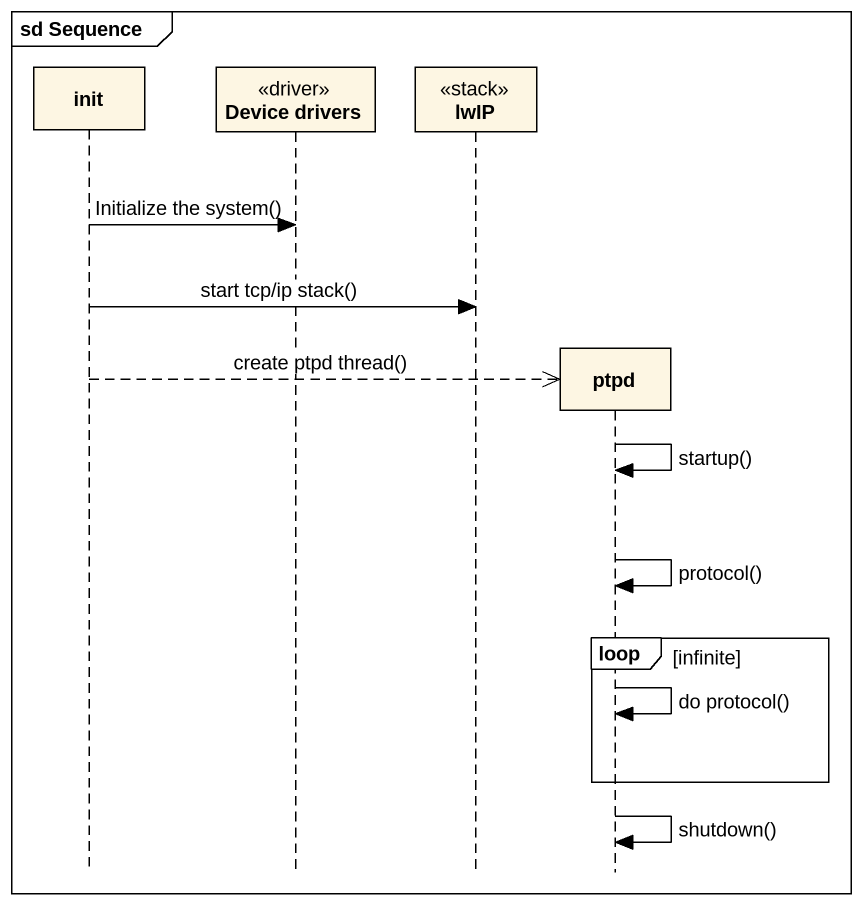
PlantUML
@startuml
mainframe sd Sequence
hide footbox
participant init
participant "Device drivers" as Device_drivers <<driver>>
participant lwIP <<stack>>
participant ptpd

init -> Device_drivers : Initialize the system()
init -> lwIP : start tcp/ip stack()
init -->> ptpd ** : create ptpd thread()
ptpd -> ptpd : startup()
ptpd -> ptpd : protocol()
loop infinite
  ptpd -> ptpd : do protocol()
end
ptpd -> ptpd : shutdown()
@enduml
